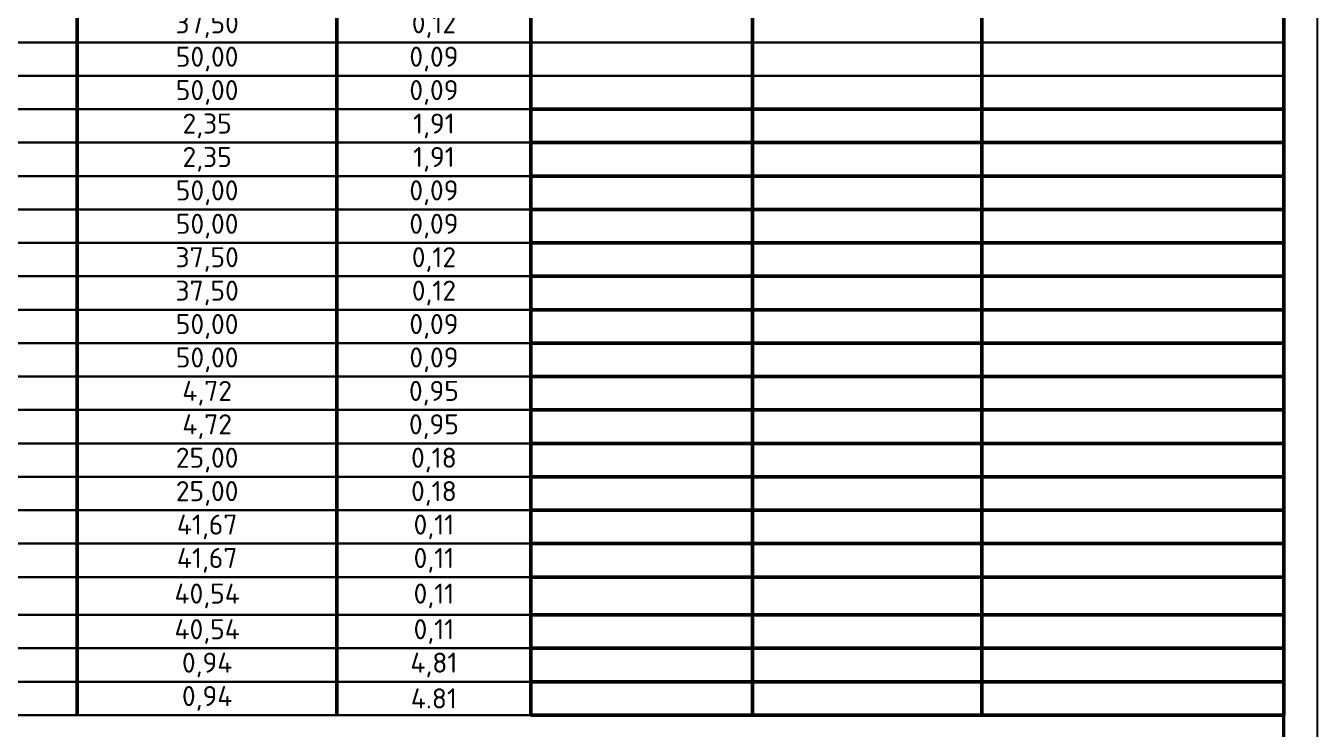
# Model space of a CAD drawing. Header units: millimetres. Extents: x -112426 to 6776, y 1218 to 38707.
# Drawn here: x 4461.6 to 4654.8, y 2377.2 to 2482.5 of the extents above; entities that cross this region are included whole.
import ezdxf

# ---------------------------------------------------------------- set-up
doc = ezdxf.new("R2010")
doc.units = ezdxf.units.MM
doc.layers.add('Таблица', color=250, linetype='Continuous', lineweight=30)
doc.styles.add('-ISOCPEUR-', font='isocpeur.ttf')

# ---------------------------------------------------------------- blocks, each defined once
blk = doc.blocks.new('*T33')
at = {"layer": 'Defpoints', "color": 8, "linetype": 'ByBlock', "lineweight": 0, "transparency": 16777216}
for p, q in [((0, 0), (272, 0)), ((0, 0), (0, -11.21)), ((272, 0), (272, -11.21))]:
    blk.add_line(p, q, dxfattribs=at)
at = {"layer": 'Таблица', "lineweight": 50, "transparency": 16777216}
for p, q in [((0, -11.21), (272, -11.21)), ((0, -11.21), (0, -202.13)), ((30.45, -11.21), (30.45, -202.13)), ((56.19, -11.21), (56.19, -202.13)), ((91.48, -11.21), (91.48, -202.13)), ((130.34, -11.21), (130.34, -202.13)), ((159.34, -11.21), (159.34, -202.13)), ((192.52, -11.21), (192.52, -202.13)), ((226.84, -11.21), (226.84, -202.13)), ((272, -11.21), (272, -202.13)), ((0, -61.21), (272, -61.21)), ((159.34, -111.47), (272, -111.47)), ((159.34, -116.47), (272, -116.47)), ((159.34, -121.47), (272, -121.47)), ((159.34, -126.47), (272, -126.47)), ((159.34, -131.47), (272, -131.47)), ((159.34, -136.47), (272, -136.47)), ((159.34, -141.47), (272, -141.47)), ((159.34, -146.47), (272, -146.47)), ((159.34, -151.47), (272, -151.47)), ((159.34, -156.47), (272, -156.47)), ((159.34, -161.47), (272, -161.47)), ((159.34, -166.47), (272, -166.47)), ((159.34, -171.47), (272, -171.47)), ((159.34, -176.47), (272, -176.47)), ((159.34, -181.47), (272, -181.47)), ((159.34, -187.13), (272, -187.13)), ((159.34, -192.13), (272, -192.13)), ((159.34, -197.13), (272, -197.13)), ((159.34, -202.13), (272, -202.13))]:
    blk.add_line(p, q, dxfattribs=at)
at = {"layer": 'Таблица', "lineweight": 30, "transparency": 16777216}
for p, q in [((0, -66.47), (272, -66.47)), ((0, -71.47), (272, -71.47)), ((0, -76.47), (272, -76.47)), ((0, -81.47), (272, -81.47)), ((0, -86.47), (272, -86.47)), ((0, -91.47), (272, -91.47)), ((0, -96.47), (272, -96.47)), ((0, -101.47), (272, -101.47)), ((0, -106.47), (272, -106.47)), ((0, -111.47), (159.34, -111.47)), ((0, -116.47), (159.34, -116.47)), ((0, -121.47), (159.34, -121.47)), ((0, -126.47), (159.34, -126.47)), ((0, -131.47), (159.34, -131.47)), ((0, -136.47), (159.34, -136.47)), ((0, -141.47), (159.34, -141.47)), ((0, -146.47), (159.34, -146.47)), ((0, -151.47), (159.34, -151.47)), ((0, -156.47), (159.34, -156.47)), ((0, -161.47), (159.34, -161.47)), ((0, -166.47), (159.34, -166.47)), ((0, -171.47), (159.34, -171.47)), ((0, -176.47), (159.34, -176.47)), ((0, -181.47), (159.34, -181.47)), ((0, -187.13), (159.34, -187.13)), ((0, -192.13), (159.34, -192.13)), ((0, -197.13), (159.34, -197.13)), ((0, -202.13), (159.34, -202.13))]:
    blk.add_line(p, q, dxfattribs=at)
at = {"layer": 'Таблица', "color": 0, "transparency": 16777216, "char_height": 3, "attachment_point": 5, "style": '-ISOCPEUR-'}
for s, insert, width in [('{\\C256;\\c0;Расчетное сопротивления проводников и изоляции                                                  }                                                                                                                  ', (136, -5.6), 268), ('{\\C7;1-2}', (15.23, -63.84), 29.454), ('{\\C256;\\c0;Т1', (43.32, -63.84), 24.7396), ('6,80', (73.84, -63.84), 34.2904), ('44,12', (110.91, -63.84), 37.852), ('0,10', (144.84, -63.84), 28), ('{\\C7;1-2}', (15.23, -68.97), 29.454), ('{\\C256;\\c0;Т2', (43.32, -68.97), 24.7396), ('6,80', (73.84, -68.97), 34.2904), ('44,12', (110.91, -68.97), 37.852), ('0,10', (144.84, -68.97), 28), ('{\\C7;2-3}', (15.23, -73.97), 29.454), ('{\\C256;\\c0;Т1', (43.32, -73.97), 24.7396), ('56,40', (73.84, -73.97), 34.2904), ('5,32', (110.91, -73.97), 37.852), ('0,85', (144.84, -73.97), 28), ('56,40', (73.84, -78.97), 34.2904), ('5,32', (110.91, -78.97), 37.852), ('0,85', (144.84, -78.97), 28), ('{\\C7;2-3}', (15.23, -78.97), 29.454), ('{\\C256;\\c0;Т2', (43.32, -78.97), 24.7396), ('{\\C7;3-4}', (15.23, -83.97), 29.454), ('{\\C256;\\c0;Т1', (43.32, -83.97), 24.7396), ('6,00', (73.84, -83.97), 34.2904), ('50,00', (110.91, -83.97), 37.852), ('0,09', (144.84, -83.97), 28), ('{\\C7;3-4}', (15.23, -88.97), 29.454), ('{\\C256;\\c0;Т2', (43.32, -88.97), 24.7396), ('6,00', (73.84, -88.97), 34.2904), ('50,00', (110.91, -88.97), 37.852), ('0,09', (144.84, -88.97), 28), ('{\\C7;4-5}', (15.23, -93.97), 29.454), ('{\\C256;\\c0;Т1', (43.32, -93.97), 24.7396), ('8,00', (73.84, -93.97), 34.2904), ('37,50', (110.91, -93.97), 37.852), ('0,12', (144.84, -93.97), 28), ('{\\C7;4-5}', (15.23, -98.97), 29.454), ('{\\C256;\\c0;Т2', (43.32, -98.97), 24.7396), ('8,00', (73.84, -98.97), 34.2904), ('37,50', (110.91, -98.97), 37.852), ('0,12', (144.84, -98.97), 28), ('6,00', (73.84, -103.97), 34.2904), ('50,00', (110.91, -103.97), 37.852), ('0,09', (144.84, -103.97), 28), ('{\\C7;5-6}', (15.23, -103.97), 29.454), ('{\\C256;\\c0;Т1', (43.32, -103.97), 24.7396), ('{\\C7;5-6}', (15.23, -108.97), 29.454), ('{\\C256;\\c0;Т2', (43.32, -108.97), 24.7396), ('6,00', (73.84, -108.97), 34.2904), ('50,00', (110.91, -108.97), 37.852), ('0,09', (144.84, -108.97), 28), ('6-7', (15.23, -113.97), 29.454), ('{\\C256;\\c0;Т1', (43.32, -113.97), 24.7396), ('127,40', (73.84, -113.97), 34.2904), ('2,35', (110.91, -113.97), 37.852), ('1,91', (144.84, -113.97), 28), ('6-7', (15.23, -118.97), 29.454), ('{\\C256;\\c0;Т2', (43.32, -118.97), 24.7396), ('127,40', (73.84, -118.97), 34.2904), ('2,35', (110.91, -118.97), 37.852), ('1,91', (144.84, -118.97), 28), ('7-8', (15.23, -123.97), 29.454), ('{\\C256;\\c0;Т1', (43.32, -123.97), 24.7396), ('6,00', (73.84, -123.97), 34.2904), ('50,00', (110.91, -123.97), 37.852), ('0,09', (144.84, -123.97), 28), ('7-8', (15.23, -128.97), 29.454), ('{\\C256;\\c0;Т2', (43.32, -128.97), 24.7396), ('6,00', (73.84, -128.97), 34.2904), ('50,00', (110.91, -128.97), 37.852), ('0,09', (144.84, -128.97), 28), ('8-9', (15.23, -133.97), 29.454), ('{\\C256;\\c0;Т1', (43.32, -133.97), 24.7396), ('8,00', (73.84, -133.97), 34.2904), ('37,50', (110.91, -133.97), 37.852), ('0,12', (144.84, -133.97), 28), ('8,00', (73.84, -138.97), 34.2904), ('37,50', (110.91, -138.97), 37.852), ('0,12', (144.84, -138.97), 28), ('8-9', (15.23, -138.97), 29.454), ('{\\C256;\\c0;Т2', (43.32, -138.97), 24.7396), ('9-10', (15.23, -143.97), 29.454), ('{\\C256;\\c0;Т1', (43.32, -143.97), 24.7396), ('6,00', (73.84, -143.97), 34.2904), ('50,00', (110.91, -143.97), 37.852), ('0,09', (144.84, -143.97), 28), ('9-10', (15.23, -148.97), 29.454), ('{\\C256;\\c0;Т2', (43.32, -148.97), 24.7396), ('6,00', (73.84, -148.97), 34.2904), ('50,00', (110.91, -148.97), 37.852), ('0,09', (144.84, -148.97), 28), ('10-11', (15.23, -153.97), 29.454), ('{\\C256;\\c0;Т1', (43.32, -153.97), 24.7396), ('63,60', (73.84, -153.97), 34.2904), ('4,72', (110.91, -153.97), 37.852), ('0,95', (144.84, -153.97), 28), ('10-11', (15.23, -158.97), 29.454), ('{\\C256;\\c0;Т2', (43.32, -158.97), 24.7396), ('63,60', (73.84, -158.97), 34.2904), ('4,72', (110.91, -158.97), 37.852), ('0,95', (144.84, -158.97), 28), ('12,00', (73.84, -163.97), 34.2904), ('25,00', (110.91, -163.97), 37.852), ('0,18', (144.84, -163.97), 28), ('11-12', (15.23, -163.97), 29.454), ('{\\C256;\\c0;Т1', (43.32, -163.97), 24.7396), ('11-12', (15.23, -168.97), 29.454), ('{\\C256;\\c0;Т2', (43.32, -168.97), 24.7396), ('12,00', (73.84, -168.97), 34.2904), ('25,00', (110.91, -168.97), 37.852), ('0,18', (144.84, -168.97), 28), ('12-13', (15.23, -173.97), 29.454), ('{\\C256;\\c0;Т1', (43.32, -173.97), 24.7396), ('7,20', (73.84, -173.97), 34.2904), ('41,67', (110.91, -173.97), 37.852), ('0,11', (144.84, -173.97), 28), ('12-13', (15.23, -178.97), 29.454), ('{\\C256;\\c0;Т2', (43.32, -178.97), 24.7396), ('7,20', (73.84, -178.97), 34.2904), ('41,67', (110.91, -178.97), 37.852), ('0,11', (144.84, -178.97), 28), ('{\\C7;14-15}', (15.23, -184.3), 29.454), ('{\\C256;\\c0;Т1', (43.32, -184.3), 24.7396), ('7,40', (73.84, -184.3), 34.2904), ('40,54', (110.91, -184.3), 37.852), ('0,11', (144.84, -184.3), 28), ('{\\C7;14-15}', (15.23, -189.63), 29.454), ('{\\C256;\\c0;Т2', (43.32, -189.63), 24.7396), ('7,40', (73.84, -189.63), 34.2904), ('40,54', (110.91, -189.63), 37.852), ('0,11', (144.84, -189.63), 28), ('1-15', (15.23, -194.63), 29.454), ('{\\C256;\\c0;Т1', (43.32, -194.63), 24.7396), ('320,80', (73.84, -194.63), 34.2904), ('0,94', (110.91, -194.63), 37.852), ('4,81', (144.84, -194.63), 28), ('1-15', (15.23, -199.63), 29.454), ('{\\C256;\\c0;Т2', (43.32, -199.63), 24.7396), ('320,80', (73.84, -199.63), 34.2904), ('0,94', (110.91, -199.63), 37.852), ('4.81', (144.84, -199.63), 28)]:
    blk.add_mtext(s, dxfattribs=dict(at, insert=insert, width=width))
at = {"layer": 'Таблица', "color": 0, "transparency": 16777216, "char_height": 3, "width": 49, "attachment_point": 5, "rotation": 90, "style": '-ISOCPEUR-'}
for s, insert in [('{\\C256;\\c0;Назначение трубопровда}', (43.32, -36.21)), ('\\A1;{\\C256;\\c0;Расчетная длина сигнальной линии участка без кабеля L\\H0.7x;\\S^ сигн;\\H1.42857x;, м}', (73.84, -36.21)), ('\\A1;{\\T0.9;\\C256;\\c0;Расчетное значение сопротивления проводов на участка, R\\H0.7x;\\S^ пр;\\H1.42857x;.,Ом}', (144.84, -36.21)), ('\\A1;{\\T0.9;\\C256;\\c0;Расчетное значение сопротивления изоляции участка, R\\H0.7x;\\S^ из;\\H1.42857x;.,МОм}', (110.91, -36.21)), ('\\A1;{\\C256;\\c0;Фактическая \\T0.9;значение сопротивления \\T0.85;изоляции\\T1; R\\H0.7x;\\S^ из;\\H1.42857x;., МОм*}', (209.68, -36.21)), ('\\A1;{\\C256;\\c0;Фактическая \\T0.9;значение сопротивления проводов\\T1; R\\H0.7x;\\S^ пр;\\H1.42857x;., Ом*}', (249.42, -36.21)), ('\\A1;{\\C256;\\c0;Фактическая длина Сигнальной линии с кабелем, L\\H0.7x;\\S^ ф;\\H1.42857x;, м*}', (175.93, -36.21)), ('{\\C7;Участок СОДК (№ характерной точки)}', (15.23, -36.21))]:
    blk.add_mtext(s, dxfattribs=dict(at, insert=insert))

msp = doc.modelspace()

# ---------------------------------------------------------------- linework, layer by layer
msp.add_lwpolyline([(4357.809, 2692.459), (4654.809, 2692.459), (4654.809, 2272.459), (4357.809, 2272.459)], close=True)
at = {"const_width": 0.5}
msp.add_lwpolyline([(4377.809, 2687.459), (4649.809, 2687.459), (4649.809, 2277.459), (4377.809, 2277.459)], close=True, dxfattribs=at)

# ---------------------------------------------------------------- block references
msp.add_blockref('*T33', (4377.809, 2581.459))

doc.saveas('drawing.dxf')
